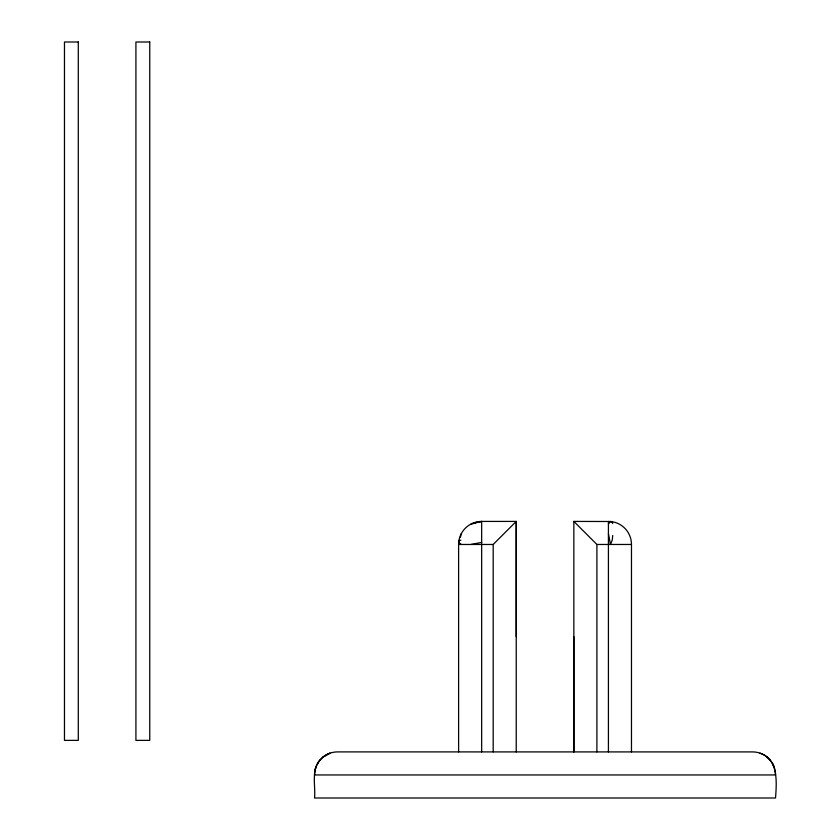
<?xml version="1.0" encoding="UTF-8"?>
<svg xmlns="http://www.w3.org/2000/svg" width="840" height="840" viewBox="0 0 840 840"><rect width="100%" height="100%" fill="white"/><g stroke="black" fill="none" stroke-linecap="round" stroke-linejoin="round"><path stroke-width="1.26" d="M516.232 636.657L516.232 521.419L481.656 521.419L478.223 522.029M573.846 636.657L573.846 751.905L573.846 521.419L610.491 521.504L612.287 522.207L612.696 523.572M460.856 540.173L459.396 540.593L458.608 544.467L458.608 751.905M319.872 760.221C311.052 770.784 315.693 785.61 314.548 798L775.53 798C776.643 782.702 778.67 759.255 760.011 753.165A44.762 31.657 -90 0 0 752.482 751.916L337.596 751.905A44.762 31.657 90 0 0 330.068 753.165A40.362 28.539 90 0 0 326.33 754.845A35.459 25.074 90 0 0 322.865 757.218A29.978 21.2 90 0 0 319.872 760.211A24.791 17.535 90 0 0 317.489 763.675A24.791 17.535 -90 0 1 319.882 760.221L322.865 757.228L330.068 753.165A40.362 28.539 -90 0 0 326.33 754.845A35.459 25.074 -90 0 0 322.865 757.218M612.707 535.5L612.287 539.889L610.491 544.467L608.423 533.873M458.703 544.467L459.417 539.805M460.352 537.411L461.181 533.873M608.423 523.992L610.491 521.504L612.297 522.228M493.185 751.905L493.185 544.467L516.232 521.419L516.232 751.905M472.689 523.667L477.089 522.207M471.072 523.992L476.952 522.606M479.304 522.06L481.656 521.504L481.656 751.905M471.072 544.467L481.656 542.388M493.185 544.467L458.608 544.467A23.047 23.047 0 0 1 481.656 521.419M573.846 521.419L596.904 544.467L631.47 544.467L631.47 751.905M458.703 542.388L461.181 544.467M608.423 521.419L608.423 751.905M596.904 544.467L596.904 751.905M317.499 763.686A20.643 14.595 90 0 0 315.819 767.413A17.85 12.621 90 0 0 314.853 771.236A16.538 11.687 -90 0 0 314.548 774.952L775.53 774.952A16.538 11.687 -90 0 0 775.226 771.236M610.491 521.504A23.047 23.047 0 0 1 631.47 544.467M314.853 771.236A17.85 12.621 -90 0 1 315.819 767.413M774.27 767.413A20.643 14.595 -90 0 0 772.579 763.686A20.643 14.595 90 0 1 774.27 767.413A17.85 12.621 -90 0 1 775.226 771.236M760.011 753.175A40.362 28.539 -90 0 1 763.749 754.845A35.459 25.074 -90 0 1 767.214 757.218A29.978 21.2 -90 0 1 770.207 760.211A24.791 17.535 -90 0 1 772.59 763.675M767.203 757.228A29.978 21.2 90 0 1 770.207 760.211M78.298 42L64.47 42L64.47 740.376L78.298 740.376L78.298 42M149.751 42L135.922 42L135.922 740.376L149.751 740.376L149.751 42"/></g></svg>
